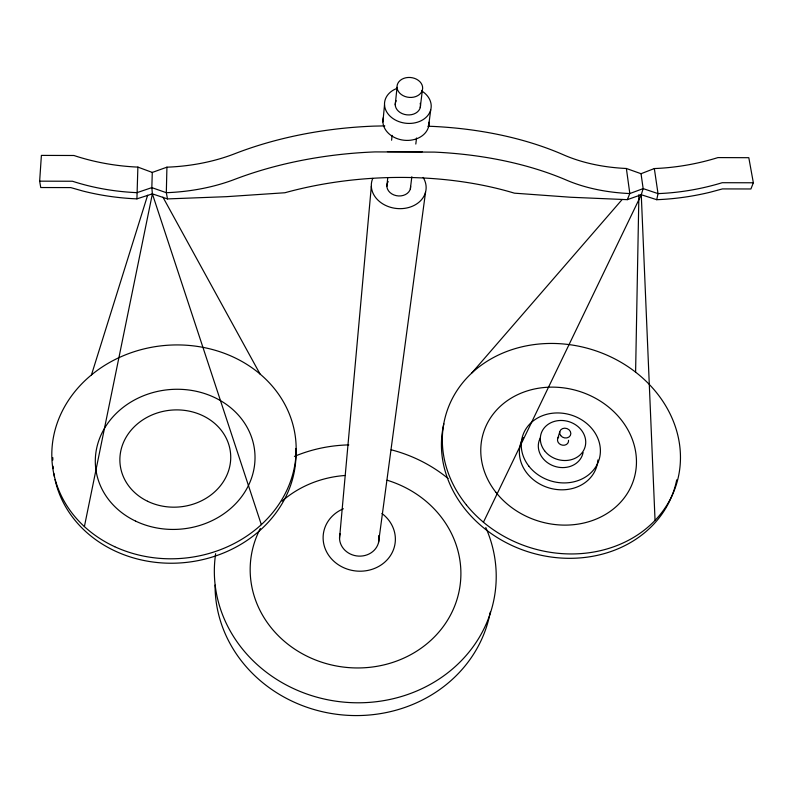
<?xml version="1.0" encoding="UTF-8"?>
<svg xmlns="http://www.w3.org/2000/svg" width="793" height="793" viewBox="0 0 793 793"><rect width="100%" height="100%" fill="white"/><g stroke="black" fill="none" stroke-linecap="round" stroke-linejoin="round"><path stroke-width="1.19" d="M136.921 198.865L137.883 167.105A158.431 103.09 4.4 0 1 73.918 155.497L41.395 155.398L39.65 181.161L40.75 187.535L70.755 187.594L82.839 191.024A171.407 109.444 4.1 0 0 136.921 198.865L152.375 193.859L167.482 198.914L226.322 196.684L284.895 192.749A244.73 131.688 -2.9 0 1 514.409 193.165L570.791 197.259L627.322 199.658L641.269 194.741L656.743 199.697A169.335 104.042 -11.4 0 0 710.201 192.213L722.453 188.912L750.912 188.972L753.35 182.777L748.81 157.698L717.943 157.589A156.558 98.035 -11.7 0 1 654.334 168.552L641.031 173.707L626.371 168.483A156.449 98.223 -11.4 0 1 563.506 154.823A262.453 145.714 -3.1 0 0 432.661 126.394L427.833 126.236M635.599 372.125L638.9 194.662M384.803 125.889L373.82 126.127A262.602 145.922 -2.8 0 0 234.768 153.723A158.233 103.1 4.1 0 1 166.927 167.184L166.322 192.699L167.482 198.914M166.927 167.184L152.276 172.428L151.84 187.624L152.375 193.859L261.333 524.659M339.533 538.378L371.332 186.286M382.9 121.973L384.526 104.845M386.865 186.315L387.737 177.82M391.603 140.212L392.099 135.365M395.231 104.904L397.035 87.339M410.358 188.853L411.835 176.74M415.81 144.058L416.543 138.002M420.25 107.61L422.382 90.075A12.857 9.962 6.4 0 0 405.867 77.773A12.857 9.962 6.4 0 0 401.268 94.496A12.857 9.962 6.4 0 0 422.382 90.075M428.507 126.9L430.718 109.84M378.539 542.561L425.554 192.134M84.395 526.582L152.375 193.859M656.743 199.697L658.021 193.611L654.334 168.552M559.739 431.858L557.568 439.144A5.61 4.817 16.9 0 0 562.822 445.23A5.61 4.817 16.9 0 0 568.551 440.323M483.433 522.24L641.269 194.741L643.153 188.615L641.031 173.707M91.463 374.901L147.627 195.266M627.322 199.658L629.82 193.551L626.371 168.483M471.845 372.958L622.198 199.459M39.65 181.161L72.46 181.24A159.948 102.089 4.1 0 0 137.02 192.649L151.84 187.624L166.322 192.699A159.75 102.099 3.8 0 0 234.778 179.327A264.743 144.058 -2.8 0 1 375.099 151.909L434.475 152.107A264.584 143.85 -3.1 0 1 566.44 180.11A157.916 97.232 -11.1 0 0 629.82 193.551L643.153 188.615L658.021 193.611A158.025 97.053 -11.4 0 0 722.215 182.707L753.35 182.777M387.41 151.632L422.282 151.75M152.276 172.428L137.883 167.105M162.932 197.16L260.064 374.048M641.269 194.741L655.048 520.377M557.994 437.954A5.61 4.817 16.9 0 1 558.768 436.943M583.083 452.525A22.799 19.637 17 0 1 554.168 466.145A22.799 19.637 17 0 1 540.42 437.756M597.892 459.96A39.739 34.317 17.1 0 1 548.885 487.893A39.739 34.317 17.1 0 1 523.152 437.548M676.716 479.844A119.842 103.397 17 0 1 537.852 554.515A119.842 103.397 17 0 1 443.862 423.819M378.727 535.592A19.766 17.862 6.4 0 1 358.674 556.111A19.766 17.862 6.4 0 1 340.058 533.739M423.145 177.414A27.477 22.075 6.4 0 1 400.703 208.658A27.477 22.075 6.4 0 1 372.769 178.366M485.782 527.533A141.085 128.813 6.4 0 1 372.888 702.083A141.085 128.813 6.4 0 1 215.656 553.663M294.431 456.391A141.085 128.813 6.4 0 1 348.801 444.893M391.147 449.78A141.085 128.813 6.4 0 1 448.104 478.496M490.272 612.127A138.735 127.237 6.4 0 1 341.545 714.85A138.735 127.237 6.4 0 1 215.072 585.065M428.963 122.181A23.116 18.15 6.4 0 1 404.034 140.242A23.116 18.15 6.4 0 1 383.435 117.265M420.201 103.308A12.688 9.893 6.4 0 1 406.829 114.846A12.688 9.893 6.4 0 1 396.173 100.711M410.615 186.365A11.915 9.566 6.4 0 1 396.203 195.643A11.915 9.566 6.4 0 1 388.203 181.518M387.143 480.221A105.479 96.27 6.4 0 1 454.478 606.526A105.479 96.27 6.4 0 1 314.791 659.687A105.479 96.27 6.4 0 1 260.352 528.475M282.06 501.136A105.479 96.27 6.4 0 1 345.104 475.483M381.948 513.487A36.171 32.682 6.4 0 1 383.762 563.01A36.171 32.682 6.4 0 1 329.442 556.369A36.171 32.682 6.4 0 1 343.359 508.769M421.589 90.878A23.413 18.269 6.4 0 1 424.334 118.791A23.413 18.269 6.4 0 1 388.897 114.955A23.413 18.269 6.4 0 1 397.392 88.261M295.839 448.461A121.725 106.431 -5.6 0 1 189.051 562.088A121.725 106.431 -5.6 0 1 55.014 479.547M54.519 477.148A121.725 106.431 -5.6 0 1 53.894 473.52M53.27 468.643A121.725 106.431 -5.6 0 1 53.062 466.205M52.814 460.079A121.725 106.431 -5.6 0 1 52.834 457.65M147.538 501.255A55.49 48.571 -5.6 0 0 230.733 457.323A55.49 48.571 -5.6 0 0 147.637 417.029A55.49 48.571 -5.6 0 0 147.538 501.255M560.701 435.595A5.65 4.847 16.8 0 0 570.336 435.516A5.65 4.847 16.8 0 0 564.725 428.18A5.65 4.847 16.8 0 0 560.701 435.595M544.583 450.761A22.957 19.736 16.9 0 0 583.717 450.246A22.957 19.736 16.9 0 0 560.78 420.468A22.957 19.736 16.9 0 0 544.583 450.761M528.753 466.006A40.017 34.486 17 0 0 596.951 464.827A40.017 34.486 17 0 0 556.765 412.945A40.017 34.486 17 0 0 528.753 466.006M466.423 504.972A120.417 103.734 17 0 0 671.096 497.578A120.417 103.734 17 0 0 546.664 343.528A120.417 103.734 17 0 0 466.423 504.972M495.982 492.394A78.715 68 17.1 0 0 629.969 488.815A78.715 68 17.1 0 0 549.896 387.162A78.715 68 17.1 0 0 495.982 492.394M114.737 546.704A122.32 106.787 -5.5 0 0 296.156 447.262A122.32 106.787 -5.5 0 0 111.079 361.648A122.32 106.787 -5.5 0 0 114.737 546.704M135.643 521.13A79.944 69.982 -5.6 0 0 255.019 457.125A79.944 69.982 -5.6 0 0 134.84 399.791A79.944 69.982 -5.6 0 0 135.643 521.13"/></g></svg>
